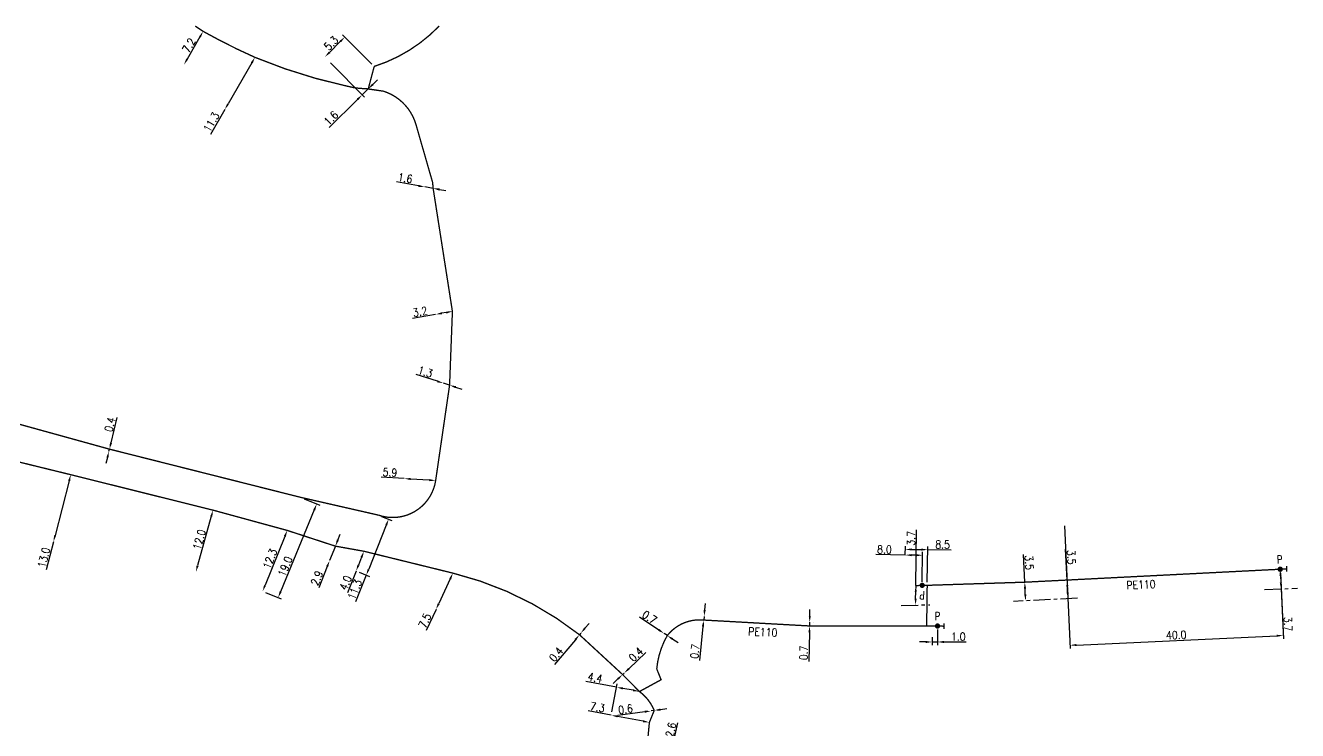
# Model space of a CAD drawing. Header units: millimetres. Extents: x 183000 to 183920, y 151989 to 153001.
# Drawn here: x 183681.9 to 183920.4, y 152867.9 to 153000.1 of the extents above; entities that cross this region are included whole.
import ezdxf
from ezdxf.enums import TextEntityAlignment as Align

# ---------------------------------------------------------------- set-up
doc = ezdxf.new("R2010")
doc.units = ezdxf.units.MM
doc.header["$MEASUREMENT"] = 0
doc.header["$PDMODE"] = 34
doc.linetypes.add('CENTER', pattern=[50.8, 31.75, -6.35, 6.35, -6.35])
doc.linetypes.add('L_100_PE', pattern=[14, 10, -1.5, 1, -1.5])
doc.layers.get('0').update_dxf_attribs({"linetype": 'CONTINUOUS'})
doc.layers.get('DEFPOINTS').update_dxf_attribs({"linetype": 'CONTINUOUS'})
for name, color, linetype in [('L_140', 3, 'CONTINUOUS'), ('L_300', 7, 'CONTINUOUS'), ('L_340', 7, 'CONTINUOUS')]:
    doc.layers.add(name, color=color, linetype=linetype)
doc.styles.add('G_ROMANS', font='ROMANS.SHX', dxfattribs={"width": 0.75})
doc.styles.get("Standard").update_dxf_attribs({"font": 'romans.shx', "width": 0.85})
doc.dimstyles.get("Standard").update_dxf_attribs({"dimtxt": 1.5, "dimasz": 1.2, "dimexe": 0.625, "dimexo": 0.625, "dimgap": 0.25, "dimtad": 1, "dimdec": 1, "dimzin": 0, "dimdsep": 46, "dimtxsty": 'Standard', "dimcen": -0.5, "dimadec": 0, "dimazin": 0, "dimtfac": 1, "dimtdec": 1, "dimtmove": 0, "dimatfit": 3, "dimfxl": 1, "dimtolj": 1, "dimtzin": 0, "dimarcsym": 0})

# ---------------------------------------------------------------- blocks, each defined once
blk = doc.blocks.new('L_340_07')
at = {"color": 0, "linetype": 'Continuous', "const_width": 0.25, "flags": 128}
blk.add_lwpolyline([(0, 0), (1.25, 0)], dxfattribs=at)
at = {"color": 0, "linetype": 'Continuous', "flags": 128}
blk.add_lwpolyline([(1.25, -0.5), (1.25, 0.5)], dxfattribs=at)
at = {"color": 0, "linetype": 'Continuous', "width": 0.75, "flags": 3}
for tag, p in [('DEF_LEG', (0.72, -3.47)), ('DEF_COUP', (0.72, -5.97)), ('DEF_TYPE', (0.72, -8.47))]:
    blk.add_attdef(tag, text='', height=1.2, dxfattribs=at).set_placement(p, align=Align.MIDDLE)
blk = doc.blocks.new('L_300_12')
at = {"color": 0, "linetype": 'Continuous', "const_width": 0.497, "flags": 128}
blk.add_lwpolyline([(-0.25, 0, 1), (0.25, 0, 1)], format="xyb", close=True, dxfattribs=at)
at = {"color": 0, "linetype": 'Continuous', "style": 'G_ROMANS', "width": 0.75}
blk.add_text('P', height=1.5, dxfattribs=at).set_placement((0, 1.85), align=Align.MIDDLE)
at = {"color": 0, "linetype": 'Continuous', "style": 'G_ROMANS', "width": 0.75, "flags": 3}
for tag, p in [('DEF_LEG', (0, -5)), ('DEF_COUP', (0, -7.5)), ('DEF_TYPE', (0, -10))]:
    blk.add_attdef(tag, text='', height=1.2, dxfattribs=at).set_placement(p, align=Align.MIDDLE)
blk = doc.blocks.new('*D39')
at = {"layer": 'DEFPOINTS', "color": 0, "linetype": 'Continuous'}
for p in [(183876.74, 152906.89), (183917.19, 152898.03), (183917.76, 152885.72)]:
    blk.add_point(p, dxfattribs=at)
at = {"layer": 'L_300', "color": 0, "linetype": 'Continuous', "lineweight": -2}
for p, q in [((183876.77, 152906.27), (183877.83, 152883.26)), ((183917.22, 152897.4), (183917.79, 152885.09)), ((183879, 152883.93), (183916.56, 152885.66))]:
    blk.add_line(p, q, dxfattribs=at)
at = {"layer": 'L_300', "color": 0, "linetype": 'Continuous'}
for points in [[(183916.55, 152885.86), (183916.57, 152885.46), (183917.76, 152885.72)], [(183878.99, 152884.13), (183879.01, 152883.74), (183877.8, 152883.88)]]:
    blk.add_solid(points, dxfattribs=at)
at = {"layer": 'L_300', "color": 0, "linetype": 'Continuous', "insert": (183897.7, 152885.8), "char_height": 1.5, "attachment_point": 5, "rotation": 2.6347}
blk.add_mtext('\\A1;40.0', dxfattribs=at)
blk = doc.blocks.new('*D40')
at = {"layer": 'DEFPOINTS', "color": 0, "linetype": 'Continuous'}
for p in [(183917.19, 152898.14), (183917.19, 152898.14), (183917.36, 152894.44)]:
    blk.add_point(p, dxfattribs=at)
at = {"layer": 'L_300', "color": 0, "linetype": 'Continuous', "lineweight": -2}
for p, q in [((183917.25, 152896.94), (183917.31, 152895.64)), ((183917.36, 152894.44), (183917.74, 152886.24))]:
    blk.add_line(p, q, dxfattribs=at)
at = {"layer": 'L_300', "color": 0, "linetype": 'Continuous'}
for points in [[(183917.45, 152896.95), (183917.05, 152896.93), (183917.19, 152898.14)], [(183917.51, 152895.65), (183917.11, 152895.63), (183917.36, 152894.44)]]:
    blk.add_solid(points, dxfattribs=at)
at = {"layer": 'L_300', "color": 0, "linetype": 'Continuous', "insert": (183918.66, 152887.87), "char_height": 1.5, "attachment_point": 5, "rotation": 272.6347}
blk.add_mtext('\\A1;3.7', dxfattribs=at)
blk = doc.blocks.new('*D41')
at = {"layer": 'DEFPOINTS', "color": 0, "linetype": 'Continuous'}
for p in [(183877.24, 152896.11), (183877.24, 152896.11), (183877.4, 152892.62)]:
    blk.add_point(p, dxfattribs=at)
at = {"layer": 'L_140', "color": 0, "linetype": 'Continuous', "lineweight": -2}
for p, q in [((183877.24, 152896.11), (183876.97, 152901.93)), ((183877.34, 152893.82), (183877.29, 152894.91))]:
    blk.add_line(p, q, dxfattribs=at)
at = {"layer": 'L_140', "color": 0, "linetype": 'Continuous'}
for points in [[(183877.49, 152894.92), (183877.09, 152894.9), (183877.24, 152896.11)], [(183877.54, 152893.82), (183877.14, 152893.81), (183877.4, 152892.62)]]:
    blk.add_solid(points, dxfattribs=at)
at = {"layer": 'L_140', "color": 0, "linetype": 'Continuous', "insert": (183878.04, 152900.39), "char_height": 1.5, "attachment_point": 5, "rotation": 272.6347}
blk.add_mtext('\\A1;3.5', dxfattribs=at)
blk = doc.blocks.new('*D42')
at = {"layer": 'DEFPOINTS', "color": 0, "linetype": 'Continuous'}
for p in [(183869.3, 152895.71), (183869.3, 152895.71), (183869.46, 152892.21)]:
    blk.add_point(p, dxfattribs=at)
at = {"layer": 'L_140', "color": 0, "linetype": 'Continuous', "lineweight": -2}
for p, q in [((183869.3, 152895.71), (183869.06, 152900.92)), ((183869.4, 152893.41), (183869.35, 152894.51))]:
    blk.add_line(p, q, dxfattribs=at)
at = {"layer": 'L_140', "color": 0, "linetype": 'Continuous'}
for points in [[(183869.55, 152894.52), (183869.15, 152894.5), (183869.3, 152895.71)], [(183869.6, 152893.42), (183869.2, 152893.4), (183869.46, 152892.21)]]:
    blk.add_solid(points, dxfattribs=at)
at = {"layer": 'L_140', "color": 0, "linetype": 'Continuous', "insert": (183870.13, 152899.39), "char_height": 1.5, "attachment_point": 5, "rotation": 272.6347}
blk.add_mtext('\\A1;3.5', dxfattribs=at)
blk = doc.blocks.new('*D43')
at = {"layer": 'DEFPOINTS', "color": 0, "linetype": 'Continuous'}
for p in [(183848.87, 152895.11), (183848.87, 152895.11), (183848.82, 152891.42)]:
    blk.add_point(p, dxfattribs=at)
at = {"layer": 'L_300', "color": 0, "linetype": 'Continuous', "lineweight": -2}
for p, q in [((183848.87, 152895.11), (183849.02, 152905.5)), ((183848.84, 152892.62), (183848.86, 152893.91))]:
    blk.add_line(p, q, dxfattribs=at)
at = {"layer": 'L_300', "color": 0, "linetype": 'Continuous'}
for points in [[(183848.66, 152893.91), (183849.06, 152893.91), (183848.87, 152895.11)], [(183848.64, 152892.62), (183849.04, 152892.62), (183848.82, 152891.42)]]:
    blk.add_solid(points, dxfattribs=at)
at = {"layer": 'L_300', "color": 0, "linetype": 'Continuous', "insert": (183847.99, 152903.93), "char_height": 1.5, "attachment_point": 5, "rotation": 89.2153}
blk.add_mtext('\\A1;3.7', dxfattribs=at)
blk = doc.blocks.new('*D248')
at = {"layer": 'DEFPOINTS', "color": 0, "linetype": 'Continuous'}
for p in [(183690.43, 152915.87), (183687.19, 152903.28), (183687.19, 152903.28)]:
    blk.add_point(p, dxfattribs=at)
at = {"layer": 'L_140', "color": 0, "linetype": 'Continuous', "lineweight": -2}
for p, q in [((183690.13, 152914.71), (183687.49, 152904.45)), ((183687.19, 152903.28), (183685.85, 152898.05))]:
    blk.add_line(p, q, dxfattribs=at)
at = {"layer": 'L_140', "color": 0, "linetype": 'Continuous'}
for points in [[(183689.93, 152914.76), (183690.32, 152914.66), (183690.43, 152915.87)], [(183687.3, 152904.49), (183687.68, 152904.4), (183687.19, 152903.28)]]:
    blk.add_solid(points, dxfattribs=at)
at = {"layer": 'L_140', "color": 0, "linetype": 'Continuous', "insert": (183685.4, 152900.33), "char_height": 1.5, "attachment_point": 5, "rotation": 75.5933}
blk.add_mtext('\\A1;13.0', dxfattribs=at)
blk = doc.blocks.new('*D249')
at = {"layer": 'DEFPOINTS', "color": 0, "linetype": 'Continuous'}
for p in [(183717.11, 152909.22), (183713.9, 152897.66), (183713.9, 152897.66)]:
    blk.add_point(p, dxfattribs=at)
at = {"layer": 'L_140', "color": 0, "linetype": 'Continuous', "lineweight": -2}
blk.add_line((183716.79, 152908.07), (183714.22, 152898.82), dxfattribs=at)
at = {"layer": 'L_140', "color": 0, "linetype": 'Continuous'}
for points in [[(183716.6, 152908.12), (183716.98, 152908.01), (183717.11, 152909.22)], [(183714.02, 152898.87), (183714.41, 152898.76), (183713.9, 152897.66)]]:
    blk.add_solid(points, dxfattribs=at)
at = {"layer": 'L_140', "color": 0, "linetype": 'Continuous', "insert": (183714.54, 152903.71), "char_height": 1.5, "attachment_point": 5, "rotation": 74.4484}
blk.add_mtext('\\A1;12.0', dxfattribs=at)
blk = doc.blocks.new('*D250')
at = {"layer": 'DEFPOINTS', "color": 0, "linetype": 'Continuous'}
for p in [(183731.02, 152905.42), (183726.41, 152894.02), (183726.41, 152894.02)]:
    blk.add_point(p, dxfattribs=at)
at = {"layer": 'L_140', "color": 0, "linetype": 'Continuous', "lineweight": -2}
blk.add_line((183730.57, 152904.31), (183726.86, 152895.13), dxfattribs=at)
at = {"layer": 'L_140', "color": 0, "linetype": 'Continuous'}
for points in [[(183730.39, 152904.38), (183730.76, 152904.23), (183731.02, 152905.42)], [(183726.68, 152895.2), (183727.05, 152895.05), (183726.41, 152894.02)]]:
    blk.add_solid(points, dxfattribs=at)
at = {"layer": 'L_140', "color": 0, "linetype": 'Continuous', "insert": (183727.79, 152900.09), "char_height": 1.5, "attachment_point": 5, "rotation": 67.9911}
blk.add_mtext('\\A1;12.3', dxfattribs=at)
blk = doc.blocks.new('*D251')
at = {"layer": 'DEFPOINTS', "color": 0, "linetype": 'Continuous'}
for p in [(183740.05, 152902.47), (183738.97, 152899.77), (183738.97, 152899.77)]:
    blk.add_point(p, dxfattribs=at)
at = {"layer": 'L_140', "color": 0, "linetype": 'Continuous', "lineweight": -2}
for p, q in [((183740.05, 152902.47), (183738.97, 152899.77)), ((183740.49, 152903.58), (183740.94, 152904.7)), ((183738.53, 152898.66), (183736.93, 152894.66))]:
    blk.add_line(p, q, dxfattribs=at)
at = {"layer": 'L_140', "color": 0, "linetype": 'Continuous'}
for points in [[(183740.31, 152903.66), (183740.68, 152903.51), (183740.05, 152902.47)], [(183738.34, 152898.73), (183738.71, 152898.59), (183738.97, 152899.77)]]:
    blk.add_solid(points, dxfattribs=at)
at = {"layer": 'L_140', "color": 0, "linetype": 'Continuous', "insert": (183736.58, 152896.47), "char_height": 1.5, "attachment_point": 5, "rotation": 68.2317}
blk.add_mtext('\\A1;2.9', dxfattribs=at)
blk = doc.blocks.new('*D252')
at = {"layer": 'DEFPOINTS', "color": 0, "linetype": 'Continuous'}
for p in [(183745.41, 152901.51), (183743.93, 152897.8), (183743.93, 152897.8)]:
    blk.add_point(p, dxfattribs=at)
at = {"layer": 'L_140', "color": 0, "linetype": 'Continuous', "lineweight": -2}
for p, q in [((183744.97, 152900.4), (183744.37, 152898.91)), ((183743.93, 152897.8), (183742.31, 152893.74))]:
    blk.add_line(p, q, dxfattribs=at)
at = {"layer": 'L_140', "color": 0, "linetype": 'Continuous'}
for points in [[(183744.78, 152900.47), (183745.15, 152900.32), (183745.41, 152901.51)], [(183744.19, 152898.98), (183744.56, 152898.84), (183743.93, 152897.8)]]:
    blk.add_solid(points, dxfattribs=at)
at = {"layer": 'L_140', "color": 0, "linetype": 'Continuous', "insert": (183741.97, 152895.58), "char_height": 1.5, "attachment_point": 5, "rotation": 68.2317}
blk.add_mtext('\\A1;4.0', dxfattribs=at)
blk = doc.blocks.new('*D253')
at = {"layer": 'DEFPOINTS', "color": 0, "linetype": 'Continuous'}
for p in [(183762.08, 152897.41), (183758.92, 152890.6), (183758.92, 152890.6)]:
    blk.add_point(p, dxfattribs=at)
at = {"layer": 'L_140', "color": 0, "linetype": 'Continuous', "lineweight": -2}
for p, q in [((183761.57, 152896.32), (183759.43, 152891.69)), ((183758.92, 152890.6), (183757.08, 152886.64))]:
    blk.add_line(p, q, dxfattribs=at)
at = {"layer": 'L_140', "color": 0, "linetype": 'Continuous'}
for points in [[(183761.39, 152896.4), (183761.76, 152896.23), (183762.08, 152897.41)], [(183759.24, 152891.78), (183759.61, 152891.61), (183758.92, 152890.6)]]:
    blk.add_solid(points, dxfattribs=at)
at = {"layer": 'L_140', "color": 0, "linetype": 'Continuous', "insert": (183756.84, 152888.5), "char_height": 1.5, "attachment_point": 5, "rotation": 65.0934}
blk.add_mtext('\\A1;7.5', dxfattribs=at)
blk = doc.blocks.new('*D254')
at = {"layer": 'DEFPOINTS', "color": 0, "linetype": 'Continuous'}
for p in [(183785.82, 152885.85), (183786.07, 152886.15), (183786.07, 152886.15)]:
    blk.add_point(p, dxfattribs=at)
at = {"layer": 'L_140', "color": 0, "linetype": 'Continuous', "lineweight": -2}
for p, q in [((183786.07, 152886.15), (183785.82, 152885.85)), ((183786.84, 152887.07), (183787.61, 152887.99)), ((183785.04, 152884.93), (183781.16, 152880.29))]:
    blk.add_line(p, q, dxfattribs=at)
at = {"layer": 'L_140', "color": 0, "linetype": 'Continuous'}
for points in [[(183784.89, 152885.06), (183785.2, 152884.8), (183785.82, 152885.85)], [(183786.69, 152887.2), (183787, 152886.95), (183786.07, 152886.15)]]:
    blk.add_solid(points, dxfattribs=at)
at = {"layer": 'L_140', "color": 0, "linetype": 'Continuous', "insert": (183781.43, 152882.17), "char_height": 1.5, "attachment_point": 5, "rotation": 50.0682}
blk.add_mtext('\\A1;0.4', dxfattribs=at)
blk = doc.blocks.new('*D255')
at = {"layer": 'DEFPOINTS', "color": 0, "linetype": 'Continuous'}
for p in [(183794.19, 152878.66), (183794.19, 152878.66), (183793.9, 152878.39)]:
    blk.add_point(p, dxfattribs=at)
at = {"layer": 'L_140', "color": 0, "linetype": 'Continuous', "lineweight": -2}
for p, q in [((183795.06, 152879.49), (183798.28, 152882.54)), ((183793.9, 152878.39), (183794.19, 152878.66)), ((183793.03, 152877.56), (183792.16, 152876.73))]:
    blk.add_line(p, q, dxfattribs=at)
at = {"layer": 'L_140', "color": 0, "linetype": 'Continuous'}
for points in [[(183794.93, 152879.63), (183795.2, 152879.34), (183794.19, 152878.66)], [(183792.9, 152877.71), (183793.17, 152877.42), (183793.9, 152878.39)]]:
    blk.add_solid(points, dxfattribs=at)
at = {"layer": 'L_140', "color": 0, "linetype": 'Continuous', "insert": (183796.42, 152882.15), "char_height": 1.5, "attachment_point": 5, "rotation": 43.5485}
blk.add_mtext('\\A1;0.4', dxfattribs=at)
blk = doc.blocks.new('*D256')
at = {"layer": 'DEFPOINTS', "color": 0, "linetype": 'Continuous'}
for p in [(183791.75, 152870.77), (183791.75, 152870.77), (183798.92, 152869.41)]:
    blk.add_point(p, dxfattribs=at)
at = {"layer": 'L_140', "color": 0, "linetype": 'Continuous', "lineweight": -2}
for p, q in [((183791.75, 152870.77), (183787.45, 152871.58)), ((183797.74, 152869.64), (183792.93, 152870.54))]:
    blk.add_line(p, q, dxfattribs=at)
at = {"layer": 'L_140', "color": 0, "linetype": 'Continuous'}
for points in [[(183792.97, 152870.74), (183792.89, 152870.35), (183791.75, 152870.77)], [(183797.78, 152869.83), (183797.71, 152869.44), (183798.92, 152869.41)]]:
    blk.add_solid(points, dxfattribs=at)
at = {"layer": 'L_140', "color": 0, "linetype": 'Continuous', "insert": (183789.2, 152872.27), "char_height": 1.5, "attachment_point": 5, "rotation": 349.3255}
blk.add_mtext('\\A1;7.3', dxfattribs=at)
blk = doc.blocks.new('*D257')
at = {"layer": 'DEFPOINTS', "color": 0, "linetype": 'Continuous'}
for p in [(183799.24, 152871.57), (183799.24, 152871.57), (183799.83, 152871.66)]:
    blk.add_point(p, dxfattribs=at)
at = {"layer": 'L_140', "color": 0, "linetype": 'Continuous', "lineweight": -2}
for p, q in [((183799.83, 152871.66), (183799.24, 152871.57)), ((183801.02, 152871.83), (183802.21, 152872)), ((183798.05, 152871.4), (183793.03, 152870.68))]:
    blk.add_line(p, q, dxfattribs=at)
at = {"layer": 'L_140', "color": 0, "linetype": 'Continuous'}
for points in [[(183798.02, 152871.6), (183798.08, 152871.2), (183799.24, 152871.57)], [(183800.99, 152872.03), (183801.05, 152871.63), (183799.83, 152871.66)]]:
    blk.add_solid(points, dxfattribs=at)
at = {"layer": 'L_140', "color": 0, "linetype": 'Continuous', "insert": (183794.45, 152871.89), "char_height": 1.5, "attachment_point": 5, "rotation": 8.19}
blk.add_mtext('\\A1;0.6', dxfattribs=at)
blk = doc.blocks.new('*D258')
at = {"layer": 'DEFPOINTS', "color": 0, "linetype": 'Continuous'}
for p in [(183792.74, 152876.02), (183797.06, 152875.2), (183791.75, 152870.77)]:
    blk.add_point(p, dxfattribs=at)
at = {"layer": 'L_140', "color": 0, "linetype": 'Continuous', "lineweight": -2}
for p, q in [((183792.74, 152876.02), (183786.98, 152877.11)), ((183791.86, 152871.38), (183792.86, 152876.63)), ((183795.88, 152875.43), (183793.92, 152875.8))]:
    blk.add_line(p, q, dxfattribs=at)
at = {"layer": 'L_140', "color": 0, "linetype": 'Continuous'}
for points in [[(183793.96, 152875.99), (183793.88, 152875.6), (183792.74, 152876.02)], [(183795.92, 152875.62), (183795.85, 152875.23), (183797.06, 152875.2)]]:
    blk.add_solid(points, dxfattribs=at)
at = {"layer": 'L_140', "color": 0, "linetype": 'Continuous', "insert": (183788.75, 152877.79), "char_height": 1.5, "attachment_point": 5, "rotation": 349.3255}
blk.add_mtext('\\A1;4.4', dxfattribs=at)
blk = doc.blocks.new('*D297')
at = {"layer": 'DEFPOINTS', "color": 0, "linetype": 'Continuous'}
for p in [(183801.74, 152862.31), (183802.63, 152862.11), (183803.04, 152863.93)]:
    blk.add_point(p, dxfattribs=at)
at = {"layer": 'L_140', "color": 0, "linetype": 'Continuous', "lineweight": -2}
for p, q in [((183803.31, 152865.1), (183804.28, 152869.36)), ((183802.35, 152862.17), (183803.24, 152861.97)), ((183802.63, 152862.11), (183803.04, 152863.93)), ((183802.37, 152860.94), (183802.1, 152859.77))]:
    blk.add_line(p, q, dxfattribs=at)
at = {"layer": 'L_140', "color": 0, "linetype": 'Continuous'}
for points in [[(183803.11, 152865.15), (183803.5, 152865.06), (183803.04, 152863.93)], [(183802.17, 152860.98), (183802.56, 152860.89), (183802.63, 152862.11)]]:
    blk.add_solid(points, dxfattribs=at)
at = {"layer": 'L_140', "color": 0, "linetype": 'Continuous', "insert": (183802.95, 152868.04), "char_height": 1.5, "attachment_point": 5, "rotation": 77.2305}
blk.add_mtext('\\A1;2.6', dxfattribs=at)
blk = doc.blocks.new('*D298')
at = {"layer": 'DEFPOINTS', "color": 0, "linetype": 'Continuous'}
for p in [(183801.71, 152886.08), (183801.71, 152886.08), (183802.29, 152885.69)]:
    blk.add_point(p, dxfattribs=at)
at = {"layer": 'L_140', "color": 0, "linetype": 'Continuous', "lineweight": -2}
for p, q in [((183800.71, 152886.74), (183797.06, 152889.16)), ((183802.29, 152885.69), (183801.71, 152886.08)), ((183803.29, 152885.03), (183804.29, 152884.37))]:
    blk.add_line(p, q, dxfattribs=at)
at = {"layer": 'L_140', "color": 0, "linetype": 'Continuous'}
for points in [[(183800.82, 152886.91), (183800.6, 152886.58), (183801.71, 152886.08)], [(183803.4, 152885.2), (183803.18, 152884.86), (183802.29, 152885.69)]]:
    blk.add_solid(points, dxfattribs=at)
at = {"layer": 'L_140', "color": 0, "linetype": 'Continuous', "insert": (183798.94, 152889.12), "char_height": 1.5, "attachment_point": 5, "rotation": 326.4651}
blk.add_mtext('\\A1;0.7', dxfattribs=at)
blk = doc.blocks.new('*D299')
at = {"layer": 'DEFPOINTS', "color": 0, "linetype": 'Continuous'}
for p in [(183809.1, 152888.61), (183809.17, 152889.3), (183809.17, 152889.3)]:
    blk.add_point(p, dxfattribs=at)
at = {"layer": 'L_140', "color": 0, "linetype": 'Continuous', "lineweight": -2}
for p, q in [((183809.3, 152890.5), (183809.42, 152891.69)), ((183809.17, 152889.3), (183809.1, 152888.61)), ((183808.97, 152887.41), (183808.29, 152881.05))]:
    blk.add_line(p, q, dxfattribs=at)
at = {"layer": 'L_140', "color": 0, "linetype": 'Continuous'}
for points in [[(183809.1, 152890.52), (183809.5, 152890.48), (183809.17, 152889.3)], [(183808.77, 152887.44), (183809.17, 152887.39), (183809.1, 152888.61)]]:
    blk.add_solid(points, dxfattribs=at)
at = {"layer": 'L_140', "color": 0, "linetype": 'Continuous', "insert": (183807.47, 152882.73), "char_height": 1.5, "attachment_point": 5, "rotation": 83.935}
blk.add_mtext('\\A1;0.7', dxfattribs=at)
blk = doc.blocks.new('*D300')
at = {"layer": 'DEFPOINTS', "color": 0, "linetype": 'Continuous'}
for p in [(183828.97, 152888.2), (183828.97, 152888.2), (183828.96, 152887.5)]:
    blk.add_point(p, dxfattribs=at)
at = {"layer": 'L_140', "color": 0, "linetype": 'Continuous', "lineweight": -2}
for p, q in [((183829, 152889.4), (183829.03, 152890.6)), ((183828.97, 152888.2), (183828.96, 152887.5)), ((183829.6, 152888.18), (183829.6, 152888.18)), ((183828.93, 152886.3), (183828.81, 152880.85)), ((183829.58, 152887.48), (183829.58, 152887.48))]:
    blk.add_line(p, q, dxfattribs=at)
at = {"layer": 'L_140', "color": 0, "linetype": 'Continuous'}
for points in [[(183828.8, 152889.4), (183829.2, 152889.39), (183828.97, 152888.2)], [(183828.73, 152886.3), (183829.13, 152886.29), (183828.96, 152887.5)]]:
    blk.add_solid(points, dxfattribs=at)
at = {"layer": 'L_140', "color": 0, "linetype": 'Continuous', "insert": (183827.85, 152882.45), "char_height": 1.5, "attachment_point": 5, "rotation": 88.7273}
blk.add_mtext('\\A1;0.7', dxfattribs=at)
blk = doc.blocks.new('*D301')
at = {"layer": 'DEFPOINTS', "color": 0, "linetype": 'Continuous'}
for p in [(183851.95, 152886), (183852.95, 152887.49), (183851.95, 152884.5)]:
    blk.add_point(p, dxfattribs=at)
at = {"layer": 'L_300', "color": 0, "linetype": 'Continuous', "lineweight": -2}
for p, q in [((183852.95, 152886.86), (183852.95, 152883.88)), ((183850.75, 152884.5), (183849.55, 152884.5)), ((183851.95, 152885.37), (183851.95, 152883.88)), ((183851.95, 152884.5), (183852.95, 152884.5)), ((183854.15, 152884.5), (183858.34, 152884.5))]:
    blk.add_line(p, q, dxfattribs=at)
at = {"layer": 'L_300', "color": 0, "linetype": 'Continuous'}
for points in [[(183850.75, 152884.7), (183850.75, 152884.3), (183851.95, 152884.5)], [(183854.15, 152884.7), (183854.15, 152884.3), (183852.95, 152884.5)]]:
    blk.add_solid(points, dxfattribs=at)
at = {"layer": 'L_300', "color": 0, "linetype": 'Continuous', "insert": (183856.84, 152885.5), "char_height": 1.5, "attachment_point": 5, "rotation": 0.003}
blk.add_mtext('\\A1;1.0', dxfattribs=at)
blk = doc.blocks.new('*D303')
at = {"layer": 'DEFPOINTS', "color": 0, "linetype": 'Continuous'}
for p in [(183846.89, 152900.13), (183851.11, 152901.81), (183851.01, 152895.12)]:
    blk.add_point(p, dxfattribs=at)
at = {"layer": 'L_140', "color": 0, "linetype": 'Continuous', "lineweight": -2}
for p, q in [((183846.89, 152900.75), (183846.92, 152902.49)), ((183851.02, 152895.74), (183851.12, 152902.43)), ((183848.11, 152901.85), (183849.91, 152901.82)), ((183851.11, 152901.81), (183855.48, 152901.75))]:
    blk.add_line(p, q, dxfattribs=at)
at = {"layer": 'L_140', "color": 0, "linetype": 'Continuous'}
for points in [[(183848.11, 152902.05), (183848.11, 152901.65), (183846.91, 152901.86)], [(183849.91, 152902.02), (183849.9, 152901.62), (183851.11, 152901.81)]]:
    blk.add_solid(points, dxfattribs=at)
at = {"layer": 'L_140', "color": 0, "linetype": 'Continuous', "insert": (183853.91, 152902.77), "char_height": 1.5, "attachment_point": 5, "rotation": 359.2153}
blk.add_mtext('\\A1;8.5', dxfattribs=at)
blk = doc.blocks.new('*D304')
at = {"layer": 'DEFPOINTS', "color": 0, "linetype": 'Continuous'}
for p in [(183846.9, 152900.8), (183850.15, 152900.76), (183850.08, 152895.12)]:
    blk.add_point(p, dxfattribs=at)
at = {"layer": 'L_300', "color": 0, "linetype": 'Continuous', "lineweight": -2}
for p, q in [((183846.9, 152900.8), (183841.39, 152900.88)), ((183848.95, 152900.77), (183848.1, 152900.78)), ((183850.09, 152895.75), (183850.16, 152901.38))]:
    blk.add_line(p, q, dxfattribs=at)
at = {"layer": 'L_300', "color": 0, "linetype": 'Continuous'}
for points in [[(183848.1, 152900.98), (183848.09, 152900.58), (183846.9, 152900.8)], [(183848.96, 152900.97), (183848.95, 152900.57), (183850.15, 152900.76)]]:
    blk.add_solid(points, dxfattribs=at)
at = {"layer": 'L_300', "color": 0, "linetype": 'Continuous', "insert": (183842.99, 152901.85), "char_height": 1.5, "attachment_point": 5, "rotation": 359.2153}
blk.add_mtext('\\A1;8.0', dxfattribs=at)
blk = doc.blocks.new('*D309')
at = {"layer": 'DEFPOINTS', "color": 0, "linetype": 'Continuous'}
for p in [(183715.26, 152999.01), (183711.66, 152992.77), (183711.66, 152992.77)]:
    blk.add_point(p, dxfattribs=at)
at = {"layer": 'L_140', "color": 0, "linetype": 'Continuous', "lineweight": -2}
blk.add_line((183714.66, 152997.97), (183712.26, 152993.81), dxfattribs=at)
at = {"layer": 'L_140', "color": 0, "linetype": 'Continuous'}
for points in [[(183714.49, 152998.07), (183714.83, 152997.87), (183715.26, 152999.01)], [(183712.09, 152993.91), (183712.43, 152993.71), (183711.66, 152992.77)]]:
    blk.add_solid(points, dxfattribs=at)
at = {"layer": 'L_140', "color": 0, "linetype": 'Continuous', "insert": (183712.59, 152996.39), "char_height": 1.5, "attachment_point": 5, "rotation": 59.9932}
blk.add_mtext('\\A1;7.2', dxfattribs=at)
blk = doc.blocks.new('*D310')
at = {"layer": 'DEFPOINTS', "color": 0, "linetype": 'Continuous'}
for p in [(183724.97, 152994.14), (183719.32, 152984.36), (183719.32, 152984.36)]:
    blk.add_point(p, dxfattribs=at)
at = {"layer": 'L_140', "color": 0, "linetype": 'Continuous', "lineweight": -2}
for p, q in [((183724.37, 152993.1), (183719.92, 152985.4)), ((183719.32, 152984.36), (183716.62, 152979.68))]:
    blk.add_line(p, q, dxfattribs=at)
at = {"layer": 'L_140', "color": 0, "linetype": 'Continuous'}
for points in [[(183724.2, 152993.2), (183724.55, 152993), (183724.97, 152994.14)], [(183719.75, 152985.5), (183720.09, 152985.29), (183719.32, 152984.36)]]:
    blk.add_solid(points, dxfattribs=at)
at = {"layer": 'L_140', "color": 0, "linetype": 'Continuous', "insert": (183716.8, 152982), "char_height": 1.5, "attachment_point": 5, "rotation": 59.9939}
blk.add_mtext('\\A1;11.3', dxfattribs=at)
blk = doc.blocks.new('*D311')
at = {"layer": 'DEFPOINTS', "color": 0, "linetype": 'Continuous'}
for p in [(183738.71, 152993.56), (183745.07, 152987.1), (183746.21, 152988.22)]:
    blk.add_point(p, dxfattribs=at)
at = {"layer": 'L_140', "color": 0, "linetype": 'Continuous', "lineweight": -2}
for p, q in [((183739.15, 152993.12), (183745.51, 152986.66)), ((183747.06, 152989.07), (183747.92, 152989.91)), ((183744.21, 152986.26), (183738.86, 152980.99)), ((183746.21, 152988.22), (183745.07, 152987.1))]:
    blk.add_line(p, q, dxfattribs=at)
at = {"layer": 'L_140', "color": 0, "linetype": 'Continuous'}
for points in [[(183746.92, 152989.21), (183747.2, 152988.92), (183746.21, 152988.22)], [(183744.07, 152986.4), (183744.35, 152986.12), (183745.07, 152987.1)]]:
    blk.add_solid(points, dxfattribs=at)
at = {"layer": 'L_140', "color": 0, "linetype": 'Continuous', "insert": (183739.23, 152982.75), "char_height": 1.5, "attachment_point": 5, "rotation": 44.5518}
blk.add_mtext('\\A1;1.6', dxfattribs=at)
blk = doc.blocks.new('*D312')
at = {"layer": 'DEFPOINTS', "color": 0, "linetype": 'Continuous'}
for p in [(183738.09, 152994.22), (183738.09, 152994.22), (183747.33, 152992.44)]:
    blk.add_point(p, dxfattribs=at)
at = {"layer": 'L_140', "color": 0, "linetype": 'Continuous', "lineweight": -2}
for p, q in [((183746.89, 152992.88), (183741.38, 152998.39)), ((183740.97, 152997.1), (183738.94, 152995.07))]:
    blk.add_line(p, q, dxfattribs=at)
at = {"layer": 'L_140', "color": 0, "linetype": 'Continuous'}
for points in [[(183740.83, 152997.24), (183741.11, 152996.96), (183741.82, 152997.95)], [(183738.8, 152995.21), (183739.08, 152994.93), (183738.09, 152994.22)]]:
    blk.add_solid(points, dxfattribs=at)
at = {"layer": 'L_140', "color": 0, "linetype": 'Continuous', "insert": (183739.26, 152996.8), "char_height": 1.5, "attachment_point": 5, "rotation": 45.0027}
blk.add_mtext('\\A1;5.3', dxfattribs=at)
blk = doc.blocks.new('*D313')
at = {"layer": 'DEFPOINTS', "color": 0, "linetype": 'Continuous'}
for p in [(183756.8, 152969.83), (183756.8, 152969.83), (183758.38, 152969.56)]:
    blk.add_point(p, dxfattribs=at)
at = {"layer": 'L_140', "color": 0, "linetype": 'Continuous', "lineweight": -2}
for p, q in [((183755.62, 152970.04), (183751.49, 152970.77)), ((183758.38, 152969.56), (183756.8, 152969.83)), ((183759.56, 152969.35), (183760.74, 152969.14))]:
    blk.add_line(p, q, dxfattribs=at)
at = {"layer": 'L_140', "color": 0, "linetype": 'Continuous'}
for points in [[(183755.65, 152970.24), (183755.58, 152969.85), (183756.8, 152969.83)], [(183759.59, 152969.55), (183759.52, 152969.15), (183758.38, 152969.56)]]:
    blk.add_solid(points, dxfattribs=at)
at = {"layer": 'L_140', "color": 0, "linetype": 'Continuous', "insert": (183753.14, 152971.5), "char_height": 1.5, "attachment_point": 5, "rotation": 350.0076}
blk.add_mtext('\\A1;1.6', dxfattribs=at)
blk = doc.blocks.new('*D314')
at = {"layer": 'DEFPOINTS', "color": 0, "linetype": 'Continuous'}
for p in [(183758.84, 152945.93), (183758.84, 152945.93), (183761.99, 152946.49)]:
    blk.add_point(p, dxfattribs=at)
at = {"layer": 'L_140', "color": 0, "linetype": 'Continuous', "lineweight": -2}
for p, q in [((183758.84, 152945.93), (183754.53, 152945.17)), ((183760.81, 152946.28), (183760.02, 152946.14))]:
    blk.add_line(p, q, dxfattribs=at)
at = {"layer": 'L_140', "color": 0, "linetype": 'Continuous'}
for points in [[(183759.99, 152946.34), (183760.06, 152945.94), (183758.84, 152945.93)], [(183760.77, 152946.47), (183760.84, 152946.08), (183761.99, 152946.49)]]:
    blk.add_solid(points, dxfattribs=at)
at = {"layer": 'L_140', "color": 0, "linetype": 'Continuous', "insert": (183755.92, 152946.43), "char_height": 1.5, "attachment_point": 5, "rotation": 9.9807}
blk.add_mtext('\\A1;3.2', dxfattribs=at)
blk = doc.blocks.new('*D315')
at = {"layer": 'DEFPOINTS', "color": 0, "linetype": 'Continuous'}
for p in [(183760.32, 152933.02), (183760.32, 152933.02), (183761.46, 152932.66)]:
    blk.add_point(p, dxfattribs=at)
at = {"layer": 'L_140', "color": 0, "linetype": 'Continuous', "lineweight": -2}
for p, q in [((183759.17, 152933.39), (183755.18, 152934.66)), ((183761.46, 152932.66), (183760.32, 152933.02)), ((183762.6, 152932.29), (183763.74, 152931.92))]:
    blk.add_line(p, q, dxfattribs=at)
at = {"layer": 'L_140', "color": 0, "linetype": 'Continuous'}
for points in [[(183759.23, 152933.58), (183759.11, 152933.2), (183760.32, 152933.02)], [(183762.66, 152932.48), (183762.54, 152932.1), (183761.46, 152932.66)]]:
    blk.add_solid(points, dxfattribs=at)
at = {"layer": 'L_140', "color": 0, "linetype": 'Continuous', "insert": (183756.91, 152935.16), "char_height": 1.5, "attachment_point": 5, "rotation": 342.2583}
blk.add_mtext('\\A1;1.3', dxfattribs=at)
blk = doc.blocks.new('*D316')
at = {"layer": 'DEFPOINTS', "color": 0, "linetype": 'Continuous'}
for p in [(183752.97, 152915.13), (183752.97, 152915.13), (183758.85, 152914.78)]:
    blk.add_point(p, dxfattribs=at)
at = {"layer": 'L_140', "color": 0, "linetype": 'Continuous', "lineweight": -2}
for p, q in [((183752.97, 152915.13), (183748.66, 152915.39)), ((183757.66, 152914.85), (183754.16, 152915.06))]:
    blk.add_line(p, q, dxfattribs=at)
at = {"layer": 'L_140', "color": 0, "linetype": 'Continuous'}
for points in [[(183754.18, 152915.26), (183754.15, 152914.86), (183752.97, 152915.13)], [(183757.67, 152915.05), (183757.64, 152914.65), (183758.85, 152914.78)]]:
    blk.add_solid(points, dxfattribs=at)
at = {"layer": 'L_140', "color": 0, "linetype": 'Continuous', "insert": (183750.28, 152916.3), "char_height": 1.5, "attachment_point": 5, "rotation": 356.5478}
blk.add_mtext('\\A1;5.9', dxfattribs=at)
blk = doc.blocks.new('*D317')
at = {"layer": 'DEFPOINTS', "color": 0, "linetype": 'Continuous'}
for p in [(183748.12, 152908.29), (183743.93, 152897.8), (183745.84, 152897.03)]:
    blk.add_point(p, dxfattribs=at)
at = {"layer": 'L_140', "color": 0, "linetype": 'Continuous', "lineweight": -2}
for p, q in [((183748.7, 152908.06), (183750.61, 152907.29)), ((183749.59, 152906.41), (183746.29, 152898.15)), ((183745.84, 152897.03), (183743.84, 152892.01)), ((183744.51, 152897.56), (183746.42, 152896.8))]:
    blk.add_line(p, q, dxfattribs=at)
at = {"layer": 'L_140', "color": 0, "linetype": 'Continuous'}
for points in [[(183749.4, 152906.49), (183749.77, 152906.34), (183750.03, 152907.53)], [(183746.1, 152898.22), (183746.47, 152898.07), (183745.84, 152897.03)]]:
    blk.add_solid(points, dxfattribs=at)
at = {"layer": 'L_140', "color": 0, "linetype": 'Continuous', "insert": (183743.69, 152894.34), "char_height": 1.5, "attachment_point": 5, "rotation": 68.2317}
blk.add_mtext('\\A1;11.3', dxfattribs=at)
blk = doc.blocks.new('*D318')
at = {"layer": 'DEFPOINTS', "color": 0, "linetype": 'Continuous'}
for p in [(183733.62, 152911.6), (183726.38, 152894.03), (183729.32, 152892.82)]:
    blk.add_point(p, dxfattribs=at)
at = {"layer": 'L_140', "color": 0, "linetype": 'Continuous', "lineweight": -2}
for p, q in [((183734.19, 152911.36), (183737.13, 152910.15)), ((183736.09, 152909.28), (183729.77, 152893.93)), ((183726.96, 152893.79), (183729.9, 152892.58))]:
    blk.add_line(p, q, dxfattribs=at)
at = {"layer": 'L_140', "color": 0, "linetype": 'Continuous'}
for points in [[(183735.91, 152909.35), (183736.28, 152909.2), (183736.55, 152910.39)], [(183729.59, 152894), (183729.96, 152893.85), (183729.32, 152892.82)]]:
    blk.add_solid(points, dxfattribs=at)
at = {"layer": 'L_140', "color": 0, "linetype": 'Continuous', "insert": (183730.65, 152898.67), "char_height": 1.5, "attachment_point": 5, "rotation": 67.6241}
blk.add_mtext('\\A1;19.0', dxfattribs=at)
blk = doc.blocks.new('*D319')
at = {"layer": 'DEFPOINTS', "color": 0, "linetype": 'Continuous'}
for p in [(183697.6, 152920.27), (183697.6, 152920.27), (183697.69, 152920.66)]:
    blk.add_point(p, dxfattribs=at)
at = {"layer": 'L_140', "color": 0, "linetype": 'Continuous', "lineweight": -2}
for p, q in [((183697.98, 152921.83), (183699.14, 152926.6)), ((183697.6, 152920.27), (183697.69, 152920.66)), ((183697.31, 152919.11), (183697.03, 152917.94))]:
    blk.add_line(p, q, dxfattribs=at)
at = {"layer": 'L_140', "color": 0, "linetype": 'Continuous'}
for points in [[(183697.78, 152921.87), (183698.17, 152921.78), (183697.69, 152920.66)], [(183697.12, 152919.15), (183697.5, 152919.06), (183697.6, 152920.27)]]:
    blk.add_solid(points, dxfattribs=at)
at = {"layer": 'L_140', "color": 0, "linetype": 'Continuous', "insert": (183697.79, 152925.27), "char_height": 1.5, "attachment_point": 5, "rotation": 76.2466}
blk.add_mtext('\\A1;0.4', dxfattribs=at)

msp = doc.modelspace()

# ---------------------------------------------------------------- linework, layer by layer
at = {"layer": 'L_140', "linetype": 'L_100_PE', "flags": 128}
for points in [[(183756.22, 152787.87, 0.25, 0.25, 0), (183756.96, 152788.56, 0.25, 0.25, 0), (183764.52, 152795.29, 0.25, 0.25, 0), (183773.58, 152805.65, 0.25, 0.25, 0), (183783.65, 152821.66, 0.25, 0.25, 0), (183789.52, 152830.18, 0.25, 0.25, 0), (183793.15, 152840.18, 0.25, 0.25, 0), (183796.17, 152849.54, 0.25, 0.25, 0), (183797.81, 152857.62, 0.25, 0.25, 0), (183798.92, 152869.41, 0.25, 0.25, 0), (183799.83, 152871.66, 0.25, 0.25, 0.136964), (183797.06, 152875.2, 0.25, 0.25, 0), (183793.9, 152878.39, 0.25, 0.25, 0), (183785.82, 152885.85, 0.25, 0.25, 0.106277), (183762.08, 152897.41, 0.25, 0.25, 0), (183745.41, 152901.51, 0.25, 0.25, 0), (183740.05, 152902.47, 0.25, 0.25, 0), (183731.02, 152905.42, 0.25, 0.25, 0), (183717.11, 152909.22, 0.25, 0.25, 0), (183690.43, 152915.87, 0.25, 0.25, 0), (183662.37, 152922.75, 0.25, 0.25, 0), (183625.01, 152931.86, 0.25, 0.25, -0.002142), (183596.97, 152938.79, 0.25, 0.25, -0.055572), (183585.77, 152942.93, 0.25, 0.25, 0), (183582.34, 152943.33, 0.25, 0.25, 0), (183579.14, 152945.04, 0.25, 0.25, 0), (183573.93, 152948.51, 0.25, 0.25, 0), (183577.41, 152955.18, 0.25, 0.25, 0), (183583.05, 152951.94, 0.25, 0.25, 0.018971), (183596.74, 152946.04, 0.25, 0.25, 0), (183620.56, 152940.19, 0.25, 0.25, 0), (183628.25, 152938.11, 0.25, 0.25, 0), (183638.04, 152935.47, 0.25, 0.25, 0), (183647.79, 152932.98, 0.25, 0.25, 0), (183662.74, 152929.58, 0.25, 0.25, 0), (183677.95, 152926.12, 0.25, 0.25, 0), (183697.69, 152920.66, 0.25, 0.25, 0), (183733.62, 152911.6, 0.25, 0.25, 0), (183748.12, 152908.29, 0.25, 0.25, 0.469782), (183758.85, 152914.78, 0.25, 0.25, 0), (183761.46, 152932.66, 0.25, 0.25, 0), (183761.99, 152946.49, 0.25, 0.25, 0), (183758.38, 152969.56, 0.25, 0.25, 0), (183758.28, 152970.68, 0.25, 0.25, 0), (183755.16, 152981.53, 0.25, 0.25, 0.25202), (183749.04, 152987.8, 0.25, 0.25, 0), (183745.84, 152988.26, 0.25, 0.25, -0.0632), (183742.27, 152988.73, 0.25, 0.25, -0.045528), (183724.97, 152994.14, 0.25, 0.25, -0.023015), (183715.26, 152999.01, 0.25, 0.25, -0.002517), (183713.77, 153000, 0, 0, 0)], [(183759.5, 153000, 0.25, 0.25, -0.124764), (183747.33, 152992.44, 0.25, 0.25, 0), (183746.21, 152988.22, 0, 0, 0)]]:
    msp.add_lwpolyline(points, format="xyseb", dxfattribs=at)
at = {"layer": 'L_140', "linetype": 'L_100_PE', "const_width": 0.25, "flags": 128}
for points in [[(183917.19, 152898.14), (183877.24, 152896.11), (183869.3, 152895.71), (183851.01, 152895.12), (183850.08, 152895.12)], [(183850.91, 152887.52), (183851.01, 152895.12)]]:
    msp.add_lwpolyline(points, dxfattribs=at)
at = {"layer": 'L_140', "color": 7, "linetype": 'CENTER', "ltscale": 0.1, "flags": 128}
for points in [[(183914.27, 152894.32), (183920.45, 152894.57)], [(183846.15, 152891.36), (183851.5, 152891.48)], [(183879.17, 152892.71), (183867.16, 152892.09)]]:
    msp.add_lwpolyline(points, dxfattribs=at)
at = {"layer": 'L_140', "linetype": 'L_100_PE', "const_width": 0.25, "flags": 128}
msp.add_lwpolyline([(183852.95, 152887.49), (183851.97, 152887.52), (183828.96, 152887.5), (183809.1, 152888.61, 0.259435), (183802.25, 152885.66, 0.107538), (183800.3, 152879.44), (183801.12, 152877.42), (183797.06, 152875.2)], format="xyb", dxfattribs=at)

# ---------------------------------------------------------------- block references
at = {"layer": 'L_300'}
for p, rotation in [((183917.19, 152898.14), 2.679740213468372), ((183850.08, 152895.12), 178.7646605142764), ((183852.95, 152887.49), 0.09396675566255927)]:
    msp.add_blockref('L_300_12', p, dxfattribs=dict(at, rotation=rotation))
at = {"layer": 'L_340'}
for p, rotation in [((183917.19, 152898.14), 2.861143970720208), ((183850.08, 152895.12), 182.5752929952863), ((183852.95, 152887.49), 358.4172843654837)]:
    msp.add_blockref('L_340_07', p, dxfattribs=dict(at, rotation=rotation))

# ---------------------------------------------------------------- texts
at = {"layer": 'L_140', "linetype": 'Continuous', "width": 0.85}
msp.add_text('PE110', height=1.5, rotation=2.6847, dxfattribs=at).set_placement((183888.4, 152894.37))
msp.add_text('PE110', height=1.5, rotation=357.5757, dxfattribs=at).set_placement((183820.19, 152886.36), align=Align.MIDDLE)

# ---------------------------------------------------------------- dimensions: what is measured, and where the dimension line sits
at = {"layer": 'L_140', "linetype": 'Continuous'}
for base, p1, p2, angle, picture, middle in [((183711.66, 152992.77), (183715.26, 152999.01), (183711.66, 152992.77), 59.9932, '*D309', (183713.46, 152995.89)), ((183738.09, 152994.22), (183747.33, 152992.44), (183738.09, 152994.22), 45.0027, '*D312', (183739.97, 152996.1)), ((183719.32, 152984.36), (183724.97, 152994.14), (183719.32, 152984.36), 59.9939, '*D310', (183717.67, 152981.5)), ((183745.07, 152987.1), (183746.21, 152988.22), (183738.71, 152993.56), 44.5518, '*D311', (183739.93, 152982.04)), ((183756.8, 152969.83), (183758.38, 152969.56), (183756.8, 152969.83), 350.0076, '*D313', (183752.97, 152970.51)), ((183758.84, 152945.93), (183761.99, 152946.49), (183758.84, 152945.93), 9.9807, '*D314', (183756.1, 152945.45)), ((183697.6, 152920.27), (183697.69, 152920.66), (183697.6, 152920.27), 76.2466, '*D319', (183698.76, 152925.03)), ((183752.97, 152915.13), (183758.85, 152914.78), (183752.97, 152915.13), 356.5478, '*D316', (183750.22, 152915.3)), ((183687.19, 152903.28), (183690.43, 152915.87), (183687.19, 152903.28), 75.5933, '*D248', (183686.37, 152900.09)), ((183729.32, 152892.82), (183733.62, 152911.6), (183726.38, 152894.03), 67.6241, '*D318', (183731.57, 152898.29)), ((183713.9, 152897.66), (183717.11, 152909.22), (183713.9, 152897.66), 74.4484, '*D249', (183715.5, 152903.44)), ((183745.84, 152897.03), (183748.12, 152908.29), (183743.93, 152897.8), 68.2317, '*D317', (183744.62, 152893.97)), ((183726.41, 152894.02), (183731.02, 152905.42), (183726.41, 152894.02), 67.9911, '*D250', (183728.72, 152899.72)), ((183738.97, 152899.77), (183740.05, 152902.47), (183738.97, 152899.77), 68.2317, '*D251', (183737.51, 152896.1)), ((183743.93, 152897.8), (183745.41, 152901.51), (183743.93, 152897.8), 68.2317, '*D252', (183742.9, 152895.21)), ((183869.3, 152895.71), (183869.46, 152892.21), (183869.3, 152895.71), 272.6347, '*D42', (183869.13, 152899.34)), ((183877.24, 152896.11), (183877.4, 152892.62), (183877.24, 152896.11), 272.6347, '*D41', (183877.04, 152900.35)), ((183758.92, 152890.6), (183762.08, 152897.41), (183758.92, 152890.6), 65.0934, '*D253', (183757.75, 152888.08)), ((183801.71, 152886.08), (183802.29, 152885.69), (183801.71, 152886.08), 326.4651, '*D298', (183798.39, 152888.28)), ((183809.17, 152889.3), (183809.1, 152888.61), (183809.17, 152889.3), 263.935, '*D299', (183808.46, 152882.63)), ((183828.97, 152888.2), (183828.96, 152887.5), (183828.97, 152888.2), 268.7273, '*D300', (183828.85, 152882.43)), ((183786.07, 152886.15), (183785.82, 152885.85), (183786.07, 152886.15), 230.0682, '*D254', (183782.2, 152881.53)), ((183794.19, 152878.66), (183793.9, 152878.39), (183794.19, 152878.66), 223.5485, '*D255', (183797.1, 152881.43)), ((183792.74, 152876.02), (183797.06, 152875.2), (183791.75, 152870.77), 349.3255, '*D258', (183788.56, 152876.81)), ((183791.75, 152870.77), (183798.92, 152869.41), (183791.75, 152870.77), 349.3255, '*D256', (183789.01, 152871.28)), ((183799.24, 152871.57), (183799.83, 152871.66), (183799.24, 152871.57), 8.19, '*D257', (183794.6, 152870.9))]:
    dim = msp.add_linear_dim(base=base, p1=p1, p2=p2, angle=angle, dimstyle='Standard', dxfattribs=at)
    dim.commit()
    dim.dimension.update_dxf_attribs({"geometry": picture, "text_midpoint": middle, "dimtype": 160})
for base, p1, p2, angle, text, picture, middle in [((183760.32, 152933.02), (183761.46, 152932.66), (183760.32, 152933.02), 342.2583, '1.3', '*D315', (183756.61, 152934.21)), ((183851.11, 152901.81), (183846.89, 152900.13), (183851.01, 152895.12), 359.2153, '8.5', '*D303', (183853.89, 152901.77)), ((183802.63, 152862.11), (183803.04, 152863.93), (183801.74, 152862.31), 77.2305, '2.6', '*D297', (183803.93, 152867.82))]:
    dim = msp.add_linear_dim(base=base, p1=p1, p2=p2, angle=angle, text=text, dimstyle='Standard', dxfattribs=at)
    dim.commit()
    dim.dimension.update_dxf_attribs({"geometry": picture, "text_midpoint": middle, "dimtype": 160})
at = {"layer": 'L_300', "linetype": 'Continuous'}
for base, p1, p2, angle, picture, middle in [((183848.87, 152895.11), (183848.82, 152891.42), (183848.87, 152895.11), 89.2153, '*D43', (183848.99, 152903.91)), ((183917.76, 152885.72), (183876.74, 152906.89), (183917.19, 152898.03), 2.6347, '*D39', (183897.74, 152884.8)), ((183917.19, 152898.14), (183917.36, 152894.44), (183917.19, 152898.14), 92.6347, '*D40', (183917.67, 152887.82)), ((183851.95, 152884.5), (183852.95, 152887.49), (183851.95, 152886), 0.003, '*D301', (183856.84, 152884.5))]:
    dim = msp.add_linear_dim(base=base, p1=p1, p2=p2, angle=angle, dimstyle='Standard', dxfattribs=at)
    dim.commit()
    dim.dimension.update_dxf_attribs({"geometry": picture, "text_midpoint": middle, "dimtype": 160})
dim = msp.add_linear_dim(base=(183850.15, 152900.76), p1=(183846.9, 152900.8), p2=(183850.08, 152895.12), angle=359.2153, text='8.0', dimstyle='Standard', dxfattribs=at)
dim.commit()
dim.dimension.update_dxf_attribs({"geometry": '*D304', "text_midpoint": (183842.97, 152900.85), "dimtype": 160})

doc.saveas('drawing.dxf')
